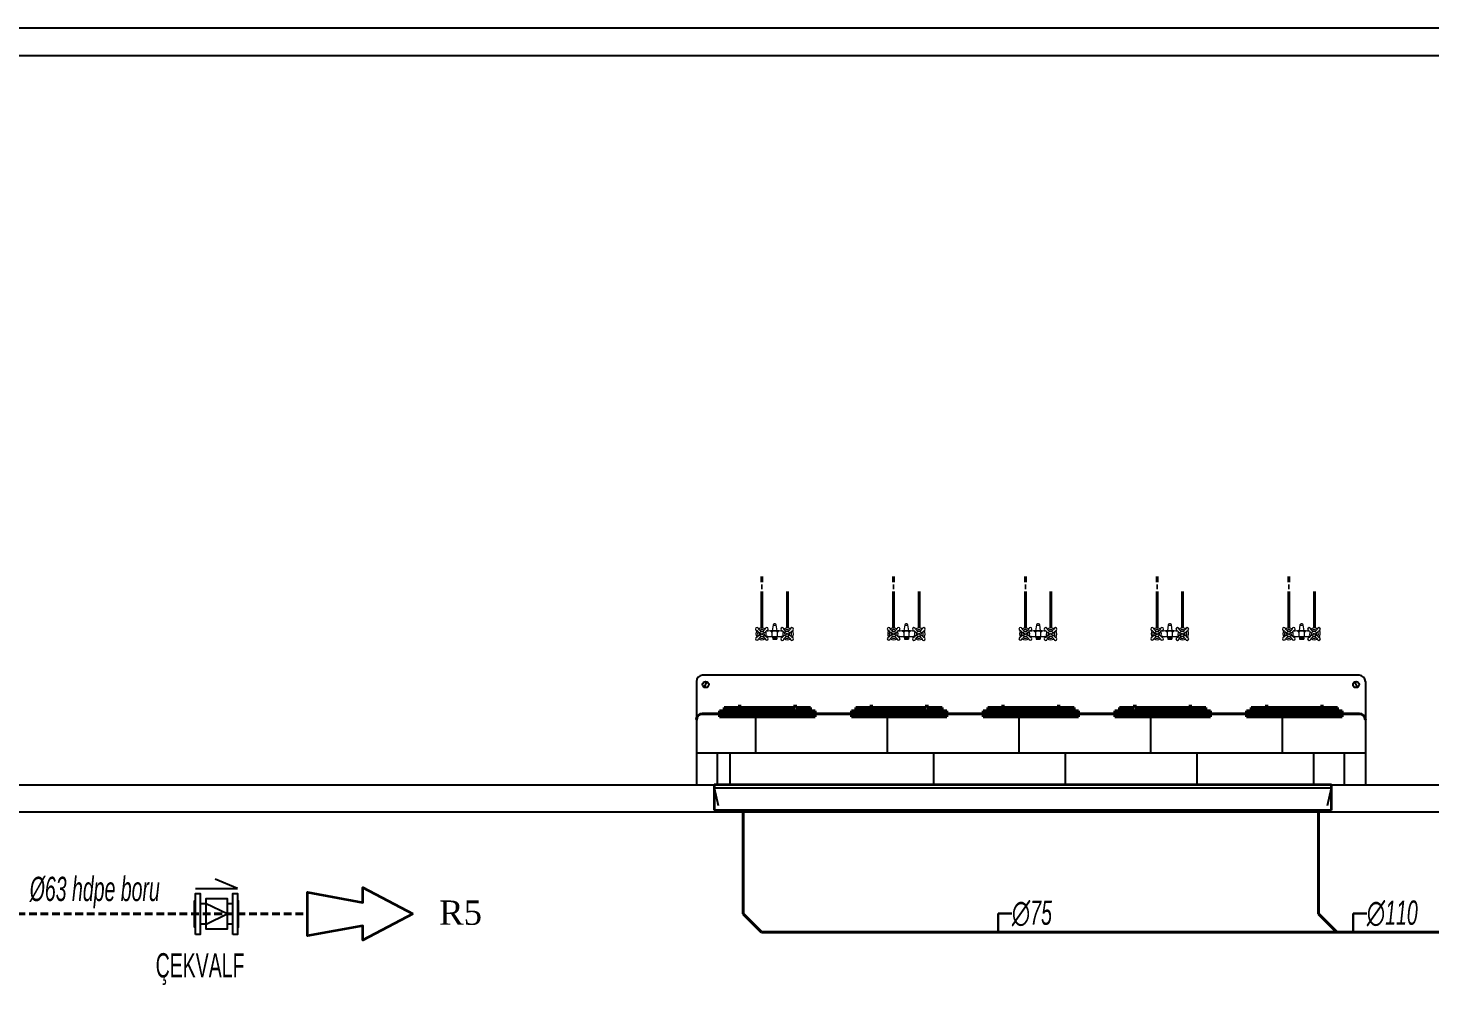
# Model space of a CAD drawing. Header units: centimetres. Extents: x 372964 to 529194, y 28783 to 59011.
# Drawn here: x 513533 to 514686, y 56303 to 57091 of the extents above; entities that cross this region are included whole.
import ezdxf
from ezdxf.enums import TextEntityAlignment as Align

# ---------------------------------------------------------------- set-up
doc = ezdxf.new("R2010")
doc.units = ezdxf.units.CM
for name, pattern in [('DASHED2', [9.525, 6.35, -3.175]), ('SICAKSU1', [75, 60, -6, 0, -3, 0, -6]), ('SOGUKSU1', [72, 60, -6, 0, -6])]:
    doc.linetypes.add(name, pattern=pattern)
for name, color, linetype, lineweight in [('0-KRCN-SHT-02CIHAZ', 132, 'Continuous', 25), ('0-KRCN-SHT-05CIHAZ', 171, 'Continuous', 40), ('0-KRCN-SHT-DUŞTEKNESİKARE', 171, 'Continuous', 35), ('0-KRCN-SHT-PİSSU-BORU', 220, 'PISSU_LINE50', 40), ('0-KRCN-SHT-ROGAR', 151, 'Continuous', 35), ('0-KRCN-SHT-SICAKSU', 50, 'SICAKSU1', 40), ('0-KRCN-SHT-SOGUKSU', 141, 'SOGUKSU1', 40), ('0-KRCN-SHT-SÜZGEÇBANYO', 171, 'Continuous', 35), ('0-KRCN-SHT-YAZI-ÇAP-PİSSU', 41, 'Continuous', 30), ('0-KRCN-SHT-ÇEKVALF', 4, 'Continuous', 25)]:
    doc.layers.add(name, color=color, linetype=linetype, lineweight=lineweight)
doc.styles.add('MUF', font='isocpeur.ttf')
doc.styles.add('style2', font='ARIALN.TTF', dxfattribs={"height": 0.1})
doc.styles.add('YAZI', font='times.ttf')
doc.styles.add('ÇAP-2', font='ARIALNBI.TTF')
doc.linetypes.add('PISSU_LINE50', pattern='A,50,-10,["C",MUF,S=10,R=0,X=1,Y=-5],0', length=60)

# ---------------------------------------------------------------- blocks, each defined once
blk = doc.blocks.new('G$CADAFA931')
blk.add_wipeout([(-2.03, 4.81), (-1.71, 4.81), (-1.71, 7.48), (0, 7.48), (0, 3.69), (2.17, 3.69), (2.17, 5.59), (9.8, 5.59), (9.8, 3.69), (11.97, 3.69), (11.97, 7.48), (13.68, 7.48), (13.68, 4.81), (14, 4.81), (14, -4.81), (13.68, -4.81), (13.68, -7.48), (11.97, -7.48), (11.97, -3.69), (9.8, -3.69), (9.8, -5.59), (2.17, -5.59), (2.17, -3.69), (0, -3.69), (0, -7.48), (-1.71, -7.48), (-1.71, -4.81), (-2.03, -4.81)]).dxf.layer = '0-KRCN-SHT-ÇEKVALF'
at = {"layer": '0-KRCN-SHT-ÇEKVALF'}
for p, q in [((2.17, 3.69), (0, 3.69)), ((2.17, 3.69), (9.8, 0)), ((9.8, 0), (2.17, -3.69)), ((11.97, 3.69), (9.8, 3.69)), ((2.17, -3.69), (0, -3.69)), ((9.79, -0.01), (9.8, -0.01)), ((11.97, -3.69), (9.8, -3.69)), ((-1.71, -9.25), (13.68, -9.25)), ((13.68, -9.25), (5.52, -12.76))]:
    blk.add_line(p, q, dxfattribs=at)
for points in [[(-1.71, 7.48), (-1.71, -7.48), (0, -7.48), (0, 7.48)], [(11.97, 7.48), (11.97, -7.48), (13.68, -7.48), (13.68, 7.48)]]:
    blk.add_lwpolyline(points, close=True, dxfattribs=at)
for points in [[(5.19, -5.59), (9.8, -5.59), (9.8, 5.59), (2.17, 5.59), (2.17, -5.59), (5.19, -5.59)], [(-1.71, 4.81), (-2.03, 4.81), (-2.03, -4.81), (-1.71, -4.81)], [(13.68, 4.81), (14, 4.81), (14, -4.81), (13.68, -4.81)]]:
    blk.add_lwpolyline(points, dxfattribs=at)

msp = doc.modelspace()

# ---------------------------------------------------------------- linework, layer by layer
at = {"layer": '0-KRCN-SHT-02CIHAZ', "color": 8}
for p, q in [((523558.771, 57090.55), (503312.649, 57090.55)), ((503312.649, 57068.05), (523558.771, 57068.05)), ((503312.649, 56468.05), (523558.771, 56468.05)), ((523558.771, 56445.55), (503312.649, 56445.55))]:
    msp.add_line(p, q, dxfattribs=at)
at = {"layer": '0-KRCN-SHT-02CIHAZ'}
for p, q in [((514627.519, 56558.05), (514087.324, 56558.05)), ((514082.255, 56552.98), (514082.255, 56521.29)), ((514088.847, 56548.417), (514090.86, 56552.775)), ((514625.998, 56548.417), (514623.985, 56552.775)), ((514632.589, 56552.98), (514632.589, 56521.29)), ((514082.255, 56521.29), (514082.255, 56468.05)), ((514632.589, 56521.29), (514632.589, 56468.05)), ((514082.255, 56468.05), (514632.589, 56468.05)), ((514096.833, 56465.514), (514604.668, 56465.514)), ((514096.85, 56465.466), (514100.303, 56450.992)), ((514601.415, 56450.992), (514604.681, 56465.507))]:
    msp.add_line(p, q, dxfattribs=at)
at = {"layer": '0-KRCN-SHT-02CIHAZ', "linetype": 'Continuous'}
for p, q in [((514131.115, 56494.129), (514131.115, 56523.825)), ((514239.473, 56494.129), (514239.473, 56523.825)), ((514347.831, 56494.129), (514347.831, 56523.825)), ((514456.188, 56494.129), (514456.188, 56523.825)), ((514564.546, 56494.129), (514564.546, 56523.825)), ((514082.255, 56494.129), (514632.589, 56494.129)), ((514099.543, 56468.05), (514099.543, 56494.129)), ((514110.154, 56468.05), (514110.154, 56494.129)), ((514277.573, 56468.05), (514277.573, 56494.129)), ((514385.931, 56468.05), (514385.931, 56494.129)), ((514494.288, 56468.05), (514494.288, 56494.129)), ((514590.269, 56468.05), (514590.269, 56494.129)), ((514615.301, 56468.05), (514615.301, 56494.129))]:
    msp.add_line(p, q, dxfattribs=at)
at = {"layer": '0-KRCN-SHT-02CIHAZ'}
for centre in [(514089.861, 56550.445), (514624.984, 56550.445)]:
    msp.add_circle(centre, 2.535, dxfattribs=at)
for centre, start, end in [((514087.326, 56552.98), 90, 180), ((514627.519, 56552.98), 0, 90)]:
    msp.add_arc(centre, 5.07, start, end, dxfattribs=at)
at = {"layer": '0-KRCN-SHT-05CIHAZ'}
for p, q in [((514105.214, 56528.896), (514105.214, 56531.684)), ((514105.214, 56531.684), (514116.622, 56531.684)), ((514105.214, 56530.67), (514116.622, 56530.67)), ((514116.622, 56528.896), (514116.622, 56532.698)), ((514116.622, 56532.698), (514119.157, 56532.698)), ((514119.157, 56532.698), (514119.157, 56528.896)), ((514119.157, 56531.684), (514162.256, 56531.684)), ((514119.157, 56530.67), (514162.256, 56530.67)), ((514164.791, 56532.698), (514162.256, 56532.698)), ((514162.256, 56532.698), (514162.256, 56528.896)), ((514164.791, 56528.896), (514164.791, 56532.698)), ((514164.791, 56531.684), (514176.2, 56531.684)), ((514164.791, 56530.67), (514176.2, 56530.67)), ((514176.2, 56531.684), (514176.2, 56528.896)), ((514213.572, 56528.896), (514213.572, 56531.684)), ((514213.572, 56531.684), (514224.98, 56531.684)), ((514213.572, 56530.67), (514224.98, 56530.67)), ((514224.98, 56528.896), (514224.98, 56532.698)), ((514224.98, 56532.698), (514227.515, 56532.698)), ((514227.515, 56532.698), (514227.515, 56528.896)), ((514227.515, 56531.684), (514270.614, 56531.684)), ((514227.515, 56530.67), (514270.614, 56530.67)), ((514273.149, 56532.698), (514270.614, 56532.698)), ((514270.614, 56532.698), (514270.614, 56528.896)), ((514273.149, 56528.896), (514273.149, 56532.698)), ((514273.149, 56531.684), (514284.557, 56531.684)), ((514273.149, 56530.67), (514284.557, 56530.67)), ((514284.557, 56531.684), (514284.557, 56528.896)), ((514321.929, 56528.896), (514321.929, 56531.684)), ((514321.929, 56531.684), (514333.338, 56531.684)), ((514321.929, 56530.67), (514333.338, 56530.67)), ((514333.338, 56528.896), (514333.338, 56532.698)), ((514333.338, 56532.698), (514335.873, 56532.698)), ((514335.873, 56532.698), (514335.873, 56528.896)), ((514335.873, 56531.684), (514378.972, 56531.684)), ((514335.873, 56530.67), (514378.972, 56530.67)), ((514381.507, 56532.698), (514378.972, 56532.698)), ((514378.972, 56532.698), (514378.972, 56528.896)), ((514381.507, 56528.896), (514381.507, 56532.698)), ((514381.507, 56531.684), (514392.915, 56531.684)), ((514381.507, 56530.67), (514392.915, 56530.67)), ((514392.915, 56531.684), (514392.915, 56528.896)), ((514430.287, 56528.896), (514430.287, 56531.684)), ((514430.287, 56531.684), (514441.696, 56531.684)), ((514430.287, 56530.67), (514441.696, 56530.67)), ((514441.696, 56528.896), (514441.696, 56532.698)), ((514441.696, 56532.698), (514444.231, 56532.698)), ((514444.231, 56532.698), (514444.231, 56528.896)), ((514444.231, 56531.684), (514487.329, 56531.684)), ((514444.231, 56530.67), (514487.329, 56530.67)), ((514489.865, 56532.698), (514487.329, 56532.698)), ((514487.329, 56532.698), (514487.329, 56528.896)), ((514489.865, 56528.896), (514489.865, 56532.698)), ((514489.865, 56531.684), (514501.273, 56531.684)), ((514489.865, 56530.67), (514501.273, 56530.67)), ((514501.273, 56531.684), (514501.273, 56528.896)), ((514538.645, 56528.896), (514538.645, 56531.684)), ((514538.645, 56531.684), (514550.053, 56531.684)), ((514538.645, 56530.67), (514550.053, 56530.67)), ((514550.053, 56528.896), (514550.053, 56532.698)), ((514550.053, 56532.698), (514552.589, 56532.698)), ((514552.589, 56532.698), (514552.589, 56528.896)), ((514552.589, 56531.684), (514595.687, 56531.684)), ((514552.589, 56530.67), (514595.687, 56530.67)), ((514598.222, 56532.698), (514595.687, 56532.698)), ((514595.687, 56532.698), (514595.687, 56528.896)), ((514598.222, 56528.896), (514598.222, 56532.698)), ((514598.222, 56531.684), (514609.631, 56531.684)), ((514598.222, 56530.67), (514609.631, 56530.67)), ((514609.631, 56531.684), (514609.631, 56528.896)), ((514087.326, 56526.36), (514627.519, 56526.36)), ((514101.411, 56528.896), (514101.411, 56523.825)), ((514180.003, 56528.896), (514101.411, 56528.896)), ((514101.411, 56523.825), (514180.003, 56523.825)), ((514180.003, 56523.825), (514180.003, 56528.896)), ((514209.769, 56528.896), (514209.769, 56523.825)), ((514288.36, 56528.896), (514209.769, 56528.896)), ((514209.769, 56523.825), (514288.36, 56523.825)), ((514288.36, 56523.825), (514288.36, 56528.896)), ((514318.127, 56528.896), (514318.127, 56523.825)), ((514396.718, 56528.896), (514318.127, 56528.896)), ((514318.127, 56523.825), (514396.718, 56523.825)), ((514396.718, 56523.825), (514396.718, 56528.896)), ((514426.484, 56528.896), (514426.484, 56523.825)), ((514505.076, 56528.896), (514426.484, 56528.896)), ((514426.484, 56523.825), (514505.076, 56523.825)), ((514505.076, 56523.825), (514505.076, 56528.896)), ((514534.842, 56528.896), (514534.842, 56523.825)), ((514613.434, 56528.896), (514534.842, 56528.896)), ((514534.842, 56523.825), (514613.434, 56523.825)), ((514613.434, 56523.825), (514613.434, 56528.896))]:
    msp.add_line(p, q, dxfattribs=at)
for centre, start, end in [((514087.326, 56521.29), 90, 180), ((514087.326, 56521.29), 90, 180), ((514627.519, 56521.29), 0, 90), ((514627.519, 56521.29), 0, 90)]:
    msp.add_arc(centre, 5.07, start, end, dxfattribs=at)
at = {"layer": '0-KRCN-SHT-DUŞTEKNESİKARE', "color": 120, "linetype": 'Continuous', "lineweight": 20}
for p, q in [((514145.367, 56599.589), (514144.655, 56594.601)), ((514147.096, 56600.362), (514146.258, 56600.362)), ((514148.699, 56594.603), (514147.987, 56599.589)), ((514253.725, 56599.589), (514253.013, 56594.601)), ((514255.454, 56600.362), (514254.616, 56600.362)), ((514257.056, 56594.603), (514256.345, 56599.589)), ((514362.082, 56599.589), (514361.371, 56594.601)), ((514363.812, 56600.362), (514362.973, 56600.362)), ((514365.414, 56594.603), (514364.703, 56599.589)), ((514470.44, 56599.589), (514469.729, 56594.601)), ((514472.17, 56600.362), (514471.331, 56600.362)), ((514473.772, 56594.603), (514473.061, 56599.589)), ((514578.798, 56599.589), (514578.086, 56594.601)), ((514580.527, 56600.362), (514579.689, 56600.362)), ((514582.13, 56594.603), (514581.418, 56599.589)), ((514134.245, 56592.789), (514132.182, 56594.853)), ((514134.245, 56591.432), (514132.182, 56589.369)), ((514135.518, 56594.062), (514133.455, 56596.126)), ((514135.518, 56590.159), (514133.455, 56588.096)), ((514136.876, 56594.062), (514138.939, 56596.126)), ((514136.876, 56590.159), (514138.939, 56588.096)), ((514138.148, 56592.789), (514140.212, 56594.853)), ((514138.148, 56591.432), (514140.212, 56589.369)), ((514145.081, 56588.922), (514145.081, 56587.895)), ((514145.081, 56587.895), (514145.29, 56587.687)), ((514148.4, 56587.895), (514145.081, 56587.895)), ((514145.29, 56588.922), (514145.29, 56587.687)), ((514145.331, 56599.338), (514148.023, 56599.338)), ((514148.191, 56587.687), (514148.191, 56588.922)), ((514148.191, 56587.687), (514148.4, 56587.895)), ((514148.4, 56588.922), (514148.4, 56587.895)), ((514154.976, 56592.67), (514152.912, 56594.733)), ((514154.976, 56591.312), (514152.912, 56589.249)), ((514156.249, 56593.943), (514154.185, 56596.006)), ((514156.249, 56590.04), (514154.185, 56587.976)), ((514157.606, 56593.943), (514159.669, 56596.006)), ((514157.606, 56590.04), (514159.669, 56587.976)), ((514158.879, 56592.67), (514160.942, 56594.733)), ((514158.879, 56591.312), (514160.942, 56589.249)), ((514242.603, 56592.789), (514240.54, 56594.853)), ((514242.603, 56591.432), (514240.54, 56589.369)), ((514243.876, 56594.062), (514241.813, 56596.126)), ((514243.876, 56590.159), (514241.813, 56588.096)), ((514245.233, 56594.062), (514247.297, 56596.126)), ((514245.233, 56590.159), (514247.297, 56588.096)), ((514246.506, 56592.789), (514248.57, 56594.853)), ((514246.506, 56591.432), (514248.57, 56589.369)), ((514253.439, 56588.922), (514253.439, 56587.895)), ((514253.439, 56587.895), (514253.648, 56587.687)), ((514256.758, 56587.895), (514253.439, 56587.895)), ((514253.648, 56588.922), (514253.648, 56587.687)), ((514253.689, 56599.338), (514256.381, 56599.338)), ((514256.549, 56587.687), (514256.549, 56588.922)), ((514256.549, 56587.687), (514256.758, 56587.895)), ((514256.758, 56588.922), (514256.758, 56587.895)), ((514263.334, 56592.67), (514261.27, 56594.733)), ((514263.334, 56591.312), (514261.27, 56589.249)), ((514264.606, 56593.943), (514262.543, 56596.006)), ((514264.606, 56590.04), (514262.543, 56587.976)), ((514265.964, 56593.943), (514268.027, 56596.006)), ((514265.964, 56590.04), (514268.027, 56587.976)), ((514267.236, 56592.67), (514269.3, 56594.733)), ((514267.236, 56591.312), (514269.3, 56589.249)), ((514350.961, 56592.789), (514348.898, 56594.853)), ((514350.961, 56591.432), (514348.898, 56589.369)), ((514352.234, 56594.062), (514350.17, 56596.126)), ((514352.234, 56590.159), (514350.17, 56588.096)), ((514353.591, 56594.062), (514355.655, 56596.126)), ((514353.591, 56590.159), (514355.655, 56588.096)), ((514354.864, 56592.789), (514356.927, 56594.853)), ((514354.864, 56591.432), (514356.927, 56589.369)), ((514361.796, 56588.922), (514361.796, 56587.895)), ((514361.796, 56587.895), (514362.005, 56587.687)), ((514365.116, 56587.895), (514361.796, 56587.895)), ((514362.005, 56588.922), (514362.005, 56587.687)), ((514362.047, 56599.338), (514364.739, 56599.338)), ((514364.907, 56587.687), (514364.907, 56588.922)), ((514364.907, 56587.687), (514365.116, 56587.895)), ((514365.116, 56588.922), (514365.116, 56587.895)), ((514371.691, 56592.67), (514369.628, 56594.733)), ((514371.691, 56591.312), (514369.628, 56589.249)), ((514372.964, 56593.943), (514370.901, 56596.006)), ((514372.964, 56590.04), (514370.901, 56587.976)), ((514374.321, 56593.943), (514376.385, 56596.006)), ((514374.321, 56590.04), (514376.385, 56587.976)), ((514375.594, 56592.67), (514377.658, 56594.733)), ((514375.594, 56591.312), (514377.658, 56589.249)), ((514459.319, 56592.789), (514457.255, 56594.853)), ((514459.319, 56591.432), (514457.255, 56589.369)), ((514460.592, 56594.062), (514458.528, 56596.126)), ((514460.592, 56590.159), (514458.528, 56588.096)), ((514461.949, 56594.062), (514464.012, 56596.126)), ((514461.949, 56590.159), (514464.012, 56588.096)), ((514463.222, 56592.789), (514465.285, 56594.853)), ((514463.222, 56591.432), (514465.285, 56589.369)), ((514470.154, 56588.922), (514470.154, 56587.895)), ((514470.154, 56587.895), (514470.363, 56587.687)), ((514473.473, 56587.895), (514470.154, 56587.895)), ((514470.363, 56588.922), (514470.363, 56587.687)), ((514470.404, 56599.338), (514473.097, 56599.338)), ((514473.265, 56587.687), (514473.265, 56588.922)), ((514473.265, 56587.687), (514473.473, 56587.895)), ((514473.473, 56588.922), (514473.473, 56587.895)), ((514480.049, 56592.67), (514477.986, 56594.733)), ((514480.049, 56591.312), (514477.986, 56589.249)), ((514481.322, 56593.943), (514479.258, 56596.006)), ((514481.322, 56590.04), (514479.258, 56587.976)), ((514482.679, 56593.943), (514484.743, 56596.006)), ((514482.679, 56590.04), (514484.743, 56587.976)), ((514483.952, 56592.67), (514486.015, 56594.733)), ((514483.952, 56591.312), (514486.015, 56589.249)), ((514567.677, 56592.789), (514565.613, 56594.853)), ((514567.677, 56591.432), (514565.613, 56589.369)), ((514568.949, 56594.062), (514566.886, 56596.126)), ((514568.949, 56590.159), (514566.886, 56588.096)), ((514570.307, 56594.062), (514572.37, 56596.126)), ((514570.307, 56590.159), (514572.37, 56588.096)), ((514571.58, 56592.789), (514573.643, 56594.853)), ((514571.58, 56591.432), (514573.643, 56589.369)), ((514578.512, 56588.922), (514578.512, 56587.895)), ((514578.512, 56587.895), (514578.721, 56587.687)), ((514581.831, 56587.895), (514578.512, 56587.895)), ((514578.721, 56588.922), (514578.721, 56587.687)), ((514578.762, 56599.338), (514581.454, 56599.338)), ((514581.622, 56587.687), (514581.622, 56588.922)), ((514581.622, 56587.687), (514581.831, 56587.895)), ((514581.831, 56588.922), (514581.831, 56587.895)), ((514588.407, 56592.67), (514586.343, 56594.733)), ((514588.407, 56591.312), (514586.343, 56589.249)), ((514589.68, 56593.943), (514587.616, 56596.006)), ((514589.68, 56590.04), (514587.616, 56587.976)), ((514591.037, 56593.943), (514593.1, 56596.006)), ((514591.037, 56590.04), (514593.1, 56587.976)), ((514592.31, 56592.67), (514594.373, 56594.733)), ((514592.31, 56591.312), (514594.373, 56589.249)), ((514145.29, 56587.687), (514148.191, 56587.687)), ((514253.648, 56587.687), (514256.549, 56587.687)), ((514362.005, 56587.687), (514364.907, 56587.687)), ((514470.363, 56587.687), (514473.265, 56587.687)), ((514578.721, 56587.687), (514581.622, 56587.687))]:
    msp.add_line(p, q, dxfattribs=at)
for points in [[(514132.166, 56594.853, 0.30792847), (514132.166, 56589.369, 0.30792847)], [(514138.939, 56596.141, 0.24181315), (514134.518, 56596.688, 0.06153347), (514133.455, 56596.141, 0.06153347)], [(514133.455, 56588.08, 0.30792847), (514138.939, 56588.08)], [(514144.88, 56589.578, 0.00599352), (514139.665, 56589.916, 0.00599352)], [(514140.227, 56589.369, 0.03260939), (514140.55, 56589.916)], [(514153.273, 56594.373, 0.00712247), (514146.677, 56594.676)], [(514153.568, 56589.905, 0.00575417), (514148.561, 56589.578)], [(514152.863, 56589.912, 0.02678369), (514153.123, 56589.46, 0.02678369)], [(514159.706, 56596.301, 0.04627937), (514158.893, 56596.688, 0.25827759), (514154.227, 56595.964)], [(514154.364, 56588.155, 0.29645088), (514159.672, 56587.901)], [(514161.147, 56589.231, 0.3127644), (514161.29, 56594.785, 0.3127644)], [(514240.524, 56594.853, 0.30792847), (514240.524, 56589.369, 0.30792847)], [(514247.297, 56596.141, 0.24181315), (514242.876, 56596.688, 0.06153347), (514241.812, 56596.141, 0.06153347)], [(514241.812, 56588.08, 0.30792847), (514247.297, 56588.08)], [(514253.238, 56589.578, 0.00599352), (514248.022, 56589.916, 0.00599352)], [(514248.585, 56589.369, 0.03260939), (514248.908, 56589.916)], [(514261.631, 56594.373, 0.00712247), (514255.035, 56594.676)], [(514261.926, 56589.905, 0.00575417), (514256.919, 56589.578)], [(514261.221, 56589.912, 0.02678369), (514261.481, 56589.46, 0.02678369)], [(514268.064, 56596.301, 0.04627937), (514267.251, 56596.688, 0.25827759), (514262.585, 56595.964)], [(514262.722, 56588.155, 0.29645088), (514268.03, 56587.901)], [(514269.505, 56589.231, 0.3127644), (514269.648, 56594.785, 0.3127644)], [(514348.882, 56594.853, 0.30792847), (514348.882, 56589.369, 0.30792847)], [(514355.655, 56596.141, 0.24181315), (514351.234, 56596.688, 0.06153347), (514350.17, 56596.141, 0.06153347)], [(514350.17, 56588.08, 0.30792847), (514355.655, 56588.08)], [(514361.596, 56589.578, 0.00599352), (514356.38, 56589.916, 0.00599352)], [(514356.943, 56589.369, 0.03260939), (514357.265, 56589.916)], [(514369.988, 56594.373, 0.00712247), (514363.393, 56594.676)], [(514370.284, 56589.905, 0.00575417), (514365.276, 56589.578)], [(514369.579, 56589.912, 0.02678369), (514369.839, 56589.46, 0.02678369)], [(514376.422, 56596.301, 0.04627937), (514375.609, 56596.688, 0.25827759), (514370.943, 56595.964)], [(514371.08, 56588.155, 0.29645088), (514376.388, 56587.901)], [(514377.863, 56589.231, 0.3127644), (514378.006, 56594.785, 0.3127644)], [(514457.24, 56594.853, 0.30792847), (514457.24, 56589.369, 0.30792847)], [(514464.013, 56596.141, 0.24181315), (514459.591, 56596.688, 0.06153347), (514458.528, 56596.141, 0.06153347)], [(514458.528, 56588.08, 0.30792847), (514464.013, 56588.08)], [(514469.954, 56589.578, 0.00599352), (514464.738, 56589.916, 0.00599352)], [(514465.301, 56589.369, 0.03260939), (514465.623, 56589.916)], [(514478.346, 56594.373, 0.00712247), (514471.75, 56594.676)], [(514478.641, 56589.905, 0.00575417), (514473.634, 56589.578)], [(514477.936, 56589.912, 0.02678369), (514478.196, 56589.46, 0.02678369)], [(514484.779, 56596.301, 0.04627937), (514483.966, 56596.688, 0.25827759), (514479.301, 56595.964)], [(514479.438, 56588.155, 0.29645088), (514484.745, 56587.901)], [(514486.221, 56589.231, 0.3127644), (514486.364, 56594.785, 0.3127644)], [(514565.598, 56594.853, 0.30792847), (514565.598, 56589.369, 0.30792847)], [(514572.37, 56596.141, 0.24181315), (514567.949, 56596.688, 0.06153347), (514566.886, 56596.141, 0.06153347)], [(514566.886, 56588.08, 0.30792847), (514572.37, 56588.08)], [(514578.312, 56589.578, 0.00599352), (514573.096, 56589.916, 0.00599352)], [(514573.659, 56589.369, 0.03260939), (514573.981, 56589.916)], [(514586.704, 56594.373, 0.00712247), (514580.108, 56594.676)], [(514586.999, 56589.905, 0.00575417), (514581.992, 56589.578)], [(514586.294, 56589.912, 0.02678369), (514586.554, 56589.46, 0.02678369)], [(514593.137, 56596.301, 0.04627937), (514592.324, 56596.688, 0.25827759), (514587.658, 56595.964)], [(514587.795, 56588.155, 0.29645088), (514593.103, 56587.901)], [(514594.578, 56589.231, 0.3127644), (514594.722, 56594.785, 0.3127644)]]:
    msp.add_lwpolyline(points, format="xyb", dxfattribs=at)
for points in [[(514144.454, 56590.046), (514148.959, 56590.046), (514148.959, 56593.277, 0.40691857), (514148.009, 56594.252), (514145.404, 56594.251, 0.40674328), (514144.454, 56593.276)], [(514252.812, 56590.046), (514257.317, 56590.046), (514257.317, 56593.277, 0.40691857), (514256.367, 56594.252), (514253.762, 56594.251, 0.40674328), (514252.812, 56593.276)], [(514361.17, 56590.046), (514365.675, 56590.046), (514365.675, 56593.277, 0.40691857), (514364.724, 56594.252), (514362.12, 56594.251, 0.40674328), (514361.17, 56593.276)], [(514469.527, 56590.046), (514474.033, 56590.046), (514474.033, 56593.277, 0.40691857), (514473.082, 56594.252), (514470.477, 56594.251, 0.40674328), (514469.527, 56593.276)], [(514577.885, 56590.046), (514582.391, 56590.046), (514582.391, 56593.277, 0.40691857), (514581.44, 56594.252), (514578.835, 56594.251, 0.40674328), (514577.885, 56593.276)]]:
    msp.add_lwpolyline(points, format="xyb", close=True, dxfattribs=at)
for points in [[(514144.88, 56590.046), (514144.88, 56588.92), (514148.561, 56588.92), (514148.561, 56590.046)], [(514253.238, 56590.046), (514253.238, 56588.92), (514256.919, 56588.92), (514256.919, 56590.046)], [(514361.596, 56590.046), (514361.596, 56588.92), (514365.276, 56588.92), (514365.276, 56590.046)], [(514469.954, 56590.046), (514469.954, 56588.92), (514473.634, 56588.92), (514473.634, 56590.046)], [(514578.312, 56590.046), (514578.312, 56588.92), (514581.992, 56588.92), (514581.992, 56590.046)]]:
    msp.add_lwpolyline(points, dxfattribs=at)
for centre in [(514136.197, 56592.111), (514156.927, 56591.991), (514244.555, 56592.111), (514265.285, 56591.991), (514352.912, 56592.111), (514373.643, 56591.991), (514461.27, 56592.111), (514482.001, 56591.991), (514569.628, 56592.111), (514590.358, 56591.991)]:
    msp.add_circle(centre, 0.81, dxfattribs=at)
for centre, radius, start, end in [((514146.258, 56599.462), 0.9, 90, 171.881413), ((514147.096, 56599.462), 0.9, 8.118587, 90), ((514254.616, 56599.462), 0.9, 90, 171.881413), ((514255.454, 56599.462), 0.9, 8.118587, 90), ((514362.973, 56599.462), 0.9, 90, 171.881413), ((514363.812, 56599.462), 0.9, 8.118587, 90), ((514471.331, 56599.462), 0.9, 90, 171.881413), ((514472.17, 56599.462), 0.9, 8.118587, 90), ((514579.689, 56599.462), 0.9, 90, 171.881413), ((514580.527, 56599.462), 0.9, 8.118587, 90), ((514132.19, 56596.117), 1.264, 0.378471, 269.621529), ((514132.19, 56588.104), 1.264, 90.378471, 359.621529), ((514136.197, 56592.111), 3.6, 149.477464, 210.522536), ((514136.197, 56592.111), 2.066, 160.824059, 250.824059), ((514136.197, 56592.111), 2.066, 19.175941, 160.824059), ((514136.197, 56592.111), 3.6, 59.477464, 120.522536), ((514136.197, 56592.111), 3.6, 239.477464, 300.522536), ((514136.197, 56592.111), 2.066, 250.824059, 340.824059), ((514136.197, 56592.111), 2.066, 340.824059, 19.175941), ((514140.203, 56596.117), 1.264, 270.378471, 179.621529), ((514140.203, 56588.104), 1.264, 180.378471, 89.621529), ((514136.197, 56592.111), 3.6, 329.477464, 30.522536), ((514154.591, 56355.47), 239.337, 91.894853, 93.566436), ((514141.939, 56600.872), 11.115, 270.373267, 283.076158), ((514142.047, 56590.114), 4.442, 64.313962, 82.35037), ((514143.479, 56593.277), 0.975, 0.007988, 71.726658), ((514149.934, 56593.277), 0.975, 108.28133, 180), ((514151.473, 56600.872), 11.115, 256.93183, 269.634722), ((514151.366, 56590.115), 4.442, 97.657618, 115.694026), ((514152.921, 56595.998), 1.264, 0.378471, 269.621529), ((514152.921, 56587.985), 1.264, 90.378471, 359.621529), ((514156.927, 56591.991), 3.6, 149.477464, 210.522536), ((514156.927, 56591.991), 2.066, 160.824059, 250.824059), ((514156.927, 56591.991), 2.066, 19.175941, 160.824059), ((514156.927, 56591.991), 3.6, 59.477464, 120.522536), ((514156.927, 56591.991), 3.6, 239.477464, 300.522536), ((514156.927, 56591.991), 2.066, 250.824059, 340.824059), ((514156.927, 56591.991), 2.066, 340.824059, 19.175941), ((514160.934, 56595.998), 1.264, 270.378471, 179.621529), ((514160.934, 56587.985), 1.264, 180.378471, 89.621529), ((514156.927, 56591.991), 3.6, 329.477464, 30.522536), ((514240.548, 56596.117), 1.264, 0.378471, 269.621529), ((514240.548, 56588.104), 1.264, 90.378471, 359.621529), ((514244.555, 56592.111), 3.6, 149.477464, 210.522536), ((514244.555, 56592.111), 2.066, 160.824059, 250.824059), ((514244.555, 56592.111), 2.066, 19.175941, 160.824059), ((514244.555, 56592.111), 3.6, 59.477464, 120.522536), ((514244.555, 56592.111), 3.6, 239.477464, 300.522536), ((514244.555, 56592.111), 2.066, 250.824059, 340.824059), ((514244.555, 56592.111), 2.066, 340.824059, 19.175941), ((514248.561, 56596.117), 1.264, 270.378471, 179.621529), ((514248.561, 56588.104), 1.264, 180.378471, 89.621529), ((514244.555, 56592.111), 3.6, 329.477464, 30.522536), ((514262.949, 56355.47), 239.337, 91.894853, 93.566436), ((514250.297, 56600.872), 11.115, 270.373267, 283.076158), ((514250.405, 56590.114), 4.442, 64.313962, 82.35037), ((514251.836, 56593.277), 0.975, 0.007988, 71.726658), ((514258.292, 56593.277), 0.975, 108.28133, 180), ((514259.83, 56600.872), 11.115, 256.93183, 269.634722), ((514259.724, 56590.115), 4.442, 97.657618, 115.694026), ((514261.278, 56595.998), 1.264, 0.378471, 269.621529), ((514261.278, 56587.985), 1.264, 90.378471, 359.621529), ((514265.285, 56591.991), 3.6, 149.477464, 210.522536), ((514265.285, 56591.991), 2.066, 160.824059, 250.824059), ((514265.285, 56591.991), 2.066, 19.175941, 160.824059), ((514265.285, 56591.991), 3.6, 59.477464, 120.522536), ((514265.285, 56591.991), 3.6, 239.477464, 300.522536), ((514265.285, 56591.991), 2.066, 250.824059, 340.824059), ((514265.285, 56591.991), 2.066, 340.824059, 19.175941), ((514269.292, 56595.998), 1.264, 270.378471, 179.621529), ((514269.292, 56587.985), 1.264, 180.378471, 89.621529), ((514265.285, 56591.991), 3.6, 329.477464, 30.522536), ((514348.906, 56596.117), 1.264, 0.378471, 269.621529), ((514348.906, 56588.104), 1.264, 90.378471, 359.621529), ((514352.912, 56592.111), 3.6, 149.477464, 210.522536), ((514352.912, 56592.111), 2.066, 160.824059, 250.824059), ((514352.912, 56592.111), 2.066, 19.175941, 160.824059), ((514352.912, 56592.111), 3.6, 59.477464, 120.522536), ((514352.912, 56592.111), 3.6, 239.477464, 300.522536), ((514352.912, 56592.111), 2.066, 250.824059, 340.824059), ((514352.912, 56592.111), 2.066, 340.824059, 19.175941), ((514356.919, 56596.117), 1.264, 270.378471, 179.621529), ((514356.919, 56588.104), 1.264, 180.378471, 89.621529), ((514352.912, 56592.111), 3.6, 329.477464, 30.522536), ((514371.306, 56355.47), 239.337, 91.894853, 93.566436), ((514358.655, 56600.872), 11.115, 270.373267, 283.076158), ((514358.763, 56590.114), 4.442, 64.313962, 82.35037), ((514360.194, 56593.277), 0.975, 0.007988, 71.726658), ((514366.65, 56593.277), 0.975, 108.28133, 180), ((514368.188, 56600.872), 11.115, 256.93183, 269.634722), ((514368.082, 56590.115), 4.442, 97.657618, 115.694026), ((514369.636, 56595.998), 1.264, 0.378471, 269.621529), ((514369.636, 56587.985), 1.264, 90.378471, 359.621529), ((514373.643, 56591.991), 3.6, 149.477464, 210.522536), ((514373.643, 56591.991), 2.066, 160.824059, 250.824059), ((514373.643, 56591.991), 2.066, 19.175941, 160.824059), ((514373.643, 56591.991), 3.6, 59.477464, 120.522536), ((514373.643, 56591.991), 3.6, 239.477464, 300.522536), ((514373.643, 56591.991), 2.066, 250.824059, 340.824059), ((514373.643, 56591.991), 2.066, 340.824059, 19.175941), ((514377.649, 56595.998), 1.264, 270.378471, 179.621529), ((514377.649, 56587.985), 1.264, 180.378471, 89.621529), ((514373.643, 56591.991), 3.6, 329.477464, 30.522536), ((514457.264, 56596.117), 1.264, 0.378471, 269.621529), ((514457.264, 56588.104), 1.264, 90.378471, 359.621529), ((514461.27, 56592.111), 3.6, 149.477464, 210.522536), ((514461.27, 56592.111), 2.066, 160.824059, 250.824059), ((514461.27, 56592.111), 2.066, 19.175941, 160.824059), ((514461.27, 56592.111), 3.6, 59.477464, 120.522536), ((514461.27, 56592.111), 3.6, 239.477464, 300.522536), ((514461.27, 56592.111), 2.066, 250.824059, 340.824059), ((514461.27, 56592.111), 2.066, 340.824059, 19.175941), ((514465.277, 56596.117), 1.264, 270.378471, 179.621529), ((514465.277, 56588.104), 1.264, 180.378471, 89.621529), ((514461.27, 56592.111), 3.6, 329.477464, 30.522536), ((514479.664, 56355.47), 239.337, 91.894853, 93.566436), ((514467.013, 56600.872), 11.115, 270.373267, 283.076158), ((514467.121, 56590.114), 4.442, 64.313962, 82.35037), ((514468.552, 56593.277), 0.975, 0.007988, 71.726658), ((514475.008, 56593.277), 0.975, 108.28133, 180), ((514476.546, 56600.872), 11.115, 256.93183, 269.634722), ((514476.44, 56590.115), 4.442, 97.657618, 115.694026), ((514477.994, 56595.998), 1.264, 0.378471, 269.621529), ((514477.994, 56587.985), 1.264, 90.378471, 359.621529), ((514482.001, 56591.991), 3.6, 149.477464, 210.522536), ((514482.001, 56591.991), 2.066, 160.824059, 250.824059), ((514482.001, 56591.991), 2.066, 19.175941, 160.824059), ((514482.001, 56591.991), 3.6, 59.477464, 120.522536), ((514482.001, 56591.991), 3.6, 239.477464, 300.522536), ((514482.001, 56591.991), 2.066, 250.824059, 340.824059), ((514482.001, 56591.991), 2.066, 340.824059, 19.175941), ((514486.007, 56595.998), 1.264, 270.378471, 179.621529), ((514486.007, 56587.985), 1.264, 180.378471, 89.621529), ((514482.001, 56591.991), 3.6, 329.477464, 30.522536), ((514565.622, 56596.117), 1.264, 0.378471, 269.621529), ((514565.622, 56588.104), 1.264, 90.378471, 359.621529), ((514569.628, 56592.111), 3.6, 149.477464, 210.522536), ((514569.628, 56592.111), 2.066, 160.824059, 250.824059), ((514569.628, 56592.111), 2.066, 19.175941, 160.824059), ((514569.628, 56592.111), 3.6, 59.477464, 120.522536), ((514569.628, 56592.111), 3.6, 239.477464, 300.522536), ((514569.628, 56592.111), 2.066, 250.824059, 340.824059), ((514569.628, 56592.111), 2.066, 340.824059, 19.175941), ((514573.635, 56596.117), 1.264, 270.378471, 179.621529), ((514573.635, 56588.104), 1.264, 180.378471, 89.621529), ((514569.628, 56592.111), 3.6, 329.477464, 30.522536), ((514588.022, 56355.47), 239.337, 91.894853, 93.566436), ((514575.371, 56600.872), 11.115, 270.373267, 283.076158), ((514575.478, 56590.114), 4.442, 64.313962, 82.35037), ((514576.91, 56593.277), 0.975, 0.007988, 71.726658), ((514583.366, 56593.277), 0.975, 108.28133, 180), ((514584.904, 56600.872), 11.115, 256.93183, 269.634722), ((514584.797, 56590.115), 4.442, 97.657618, 115.694026), ((514586.352, 56595.998), 1.264, 0.378471, 269.621529), ((514586.352, 56587.985), 1.264, 90.378471, 359.621529), ((514590.358, 56591.991), 3.6, 149.477464, 210.522536), ((514590.358, 56591.991), 2.066, 160.824059, 250.824059), ((514590.358, 56591.991), 2.066, 19.175941, 160.824059), ((514590.358, 56591.991), 3.6, 59.477464, 120.522536), ((514590.358, 56591.991), 3.6, 239.477464, 300.522536), ((514590.358, 56591.991), 2.066, 250.824059, 340.824059), ((514590.358, 56591.991), 2.066, 340.824059, 19.175941), ((514594.365, 56595.998), 1.264, 270.378471, 179.621529), ((514594.365, 56587.985), 1.264, 180.378471, 89.621529), ((514590.358, 56591.991), 3.6, 329.477464, 30.522536)]:
    msp.add_arc(centre, radius, start, end, dxfattribs=at)
at = {"layer": '0-KRCN-SHT-PİSSU-BORU'}
for p, q in [((514120.9, 56447.05), (514120.9, 56361.717)), ((514594.106, 56447.05), (514594.106, 56361.717)), ((514135.9, 56346.717), (514120.9, 56361.717)), ((514609.106, 56346.717), (514594.106, 56361.717)), ((514135.9, 56346.717), (521900.233, 56346.717))]:
    msp.add_line(p, q, dxfattribs=at)
at = {"layer": '0-KRCN-SHT-ROGAR'}
msp.add_lwpolyline([(513849.107, 56361.749), (513807.775, 56340.113), (513807.794, 56352.024), (513762.435, 56343.843), (513762.435, 56379.591), (513807.796, 56371.002), (513807.775, 56383.385), (513849.107, 56361.749)], dxfattribs=at)
at = {"layer": '0-KRCN-SHT-SICAKSU', "ltscale": 0.5}
for p, q in [((514136.197, 56596.986), (514136.197, 56639.258)), ((514244.555, 56596.986), (514244.555, 56639.258)), ((514352.912, 56596.986), (514352.912, 56639.258)), ((514461.27, 56596.986), (514461.27, 56639.258)), ((514569.628, 56596.986), (514569.628, 56639.258))]:
    msp.add_line(p, q, dxfattribs=at)
at = {"layer": '0-KRCN-SHT-SOGUKSU', "ltscale": 0.5}
for p, q in [((514157.214, 56596.986), (514157.214, 56626.902)), ((514265.572, 56596.986), (514265.572, 56627.258)), ((514373.93, 56596.986), (514373.93, 56627.258)), ((514482.287, 56596.986), (514482.287, 56627.258)), ((514590.645, 56596.986), (514590.645, 56627.258))]:
    msp.add_line(p, q, dxfattribs=at)
at = {"layer": '0-KRCN-SHT-SÜZGEÇBANYO'}
for p, q in [((514096.782, 56468.05), (514096.782, 56447.05)), ((514604.703, 56468.05), (514096.782, 56468.05)), ((514604.703, 56447.05), (514604.703, 56468.05)), ((514096.782, 56447.05), (514604.703, 56447.05))]:
    msp.add_line(p, q, dxfattribs=at)
at = {"layer": '0-KRCN-SHT-YAZI-ÇAP-PİSSU', "linetype": 'Continuous'}
for p, q in [((514341.755, 56362.112), (514330.664, 56362.112)), ((514330.664, 56362.112), (514330.664, 56346.717)), ((514633.746, 56362.112), (514622.655, 56362.112)), ((514622.655, 56362.112), (514622.655, 56346.717))]:
    msp.add_line(p, q, dxfattribs=at)

# ---------------------------------------------------------------- block references
at = {"layer": '0-KRCN-SHT-ÇEKVALF', "xscale": -2.25, "yscale": 2.25, "zscale": 2.25, "rotation": 180}
msp.add_blockref('G$CADAFA931', (513674.142, 56361.717), dxfattribs=at)

# ---------------------------------------------------------------- texts
at = {"layer": '0-KRCN-SHT-ROGAR', "style": 'YAZI'}
msp.add_text('R5', height=20, dxfattribs=at).set_placement((513888.303, 56362.643), align=Align.MIDDLE)
at = {"layer": '0-KRCN-SHT-YAZI-ÇAP-PİSSU', "linetype": 'Continuous', "style": 'ÇAP-2', "width": 0.7}
for s, p in [('%%C63 hdpe boru', (513533.897, 56372.318)), ('∅75', (514341.759, 56352.77)), ('∅110', (514633.751, 56352.77))]:
    msp.add_text(s, height=20, dxfattribs=at).set_placement(p)
at = {"layer": '0-KRCN-SHT-ÇEKVALF', "style": 'style2', "width": 0.7}
msp.add_text('ÇEKVALF', height=20, dxfattribs=at).set_placement((513637.506, 56309.45, -492.04))

# ---------------------------------------------------------------- next in the draw order: linework, layer by layer
at = {"layer": '0-KRCN-SHT-PİSSU-BORU', "color": 1, "linetype": 'DASHED2'}
msp.add_line((513438.062, 56361.717), (513762.435, 56361.717), dxfattribs=at)

doc.saveas('drawing.dxf')
